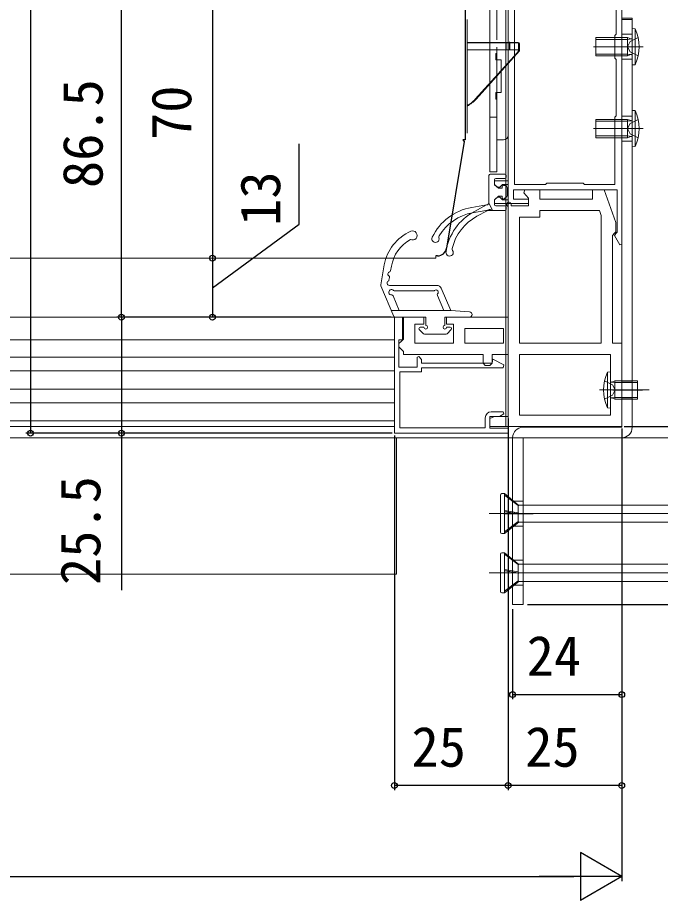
# Model space of a CAD drawing. Units: millimetres, scale not verified. Extents: x -525 to 525, y -783 to 779.
# Drawn here: x 66.8 to 208.1, y -421.9 to -227.7 of the extents above; entities that cross this region are included whole.
import ezdxf
from ezdxf.enums import TextEntityAlignment as Align

# ---------------------------------------------------------------- set-up
doc = ezdxf.new("R2010")
doc.units = ezdxf.units.MM
doc.header["$LTSCALE"] = 4
for name, color, linetype, lineweight in [('0-2_YKK_11', 211, 'Continuous', 18), ('0-4_YKK_12', 2, 'Continuous', 18), ('0-5_YKK_13', 4, 'Continuous', 18)]:
    doc.layers.add(name, color=color, linetype=linetype, lineweight=lineweight)
doc.layers.add('0-3_YKK_11E', color=7, linetype='Continuous')
doc.layers.add('0-6_YKK_D', color=6, linetype='Continuous')
doc.styles.add('ＭＳ ゴシック', font='')
doc.styles.get('ＭＳ ゴシック').set_extended_font_data('MS Gothic')

msp = doc.modelspace()

# ---------------------------------------------------------------- linework, layer by layer
at = {"layer": '0-2_YKK_11'}
for points in [[(175.354, -268.83), (175.354, -269.13), (179.154, -269.13), (179.154, -267.43), (178.097, -266.258), (178.376, -265.63), (181.654, -265.63), (181.654, -267.63), (193.254, -267.63), (193.254, -265.63), (195.754, -265.63), (198.354, -272.759), (198.354, -274.836), (198.091, -275.133), (197.654, -275.63), (197.654, -299.33), (199.654, -299.33), (199.654, -317.63)], [(199.654, -317.63), (170.654, -317.63), (170.654, -315.93), (171.654, -315.43), (174.654, -315.43), (174.654, -301.83), (171.154, -301.83), (171.154, -303.73), (170.654, -304.23), (169.654, -304.23), (169.154, -303.73), (169.154, -301.83), (151.654, -301.83), (151.654, -301.13), (151.154, -300.63), (150.654, -300.13), (150.654, -299.43), (151.154, -298.93), (151.654, -298.43), (151.654, -293.63), (156.154, -293.63), (156.154, -295.13), (154.154, -295.13), (154.154, -299.33), (162.654, -299.33), (162.654, -295.13), (161.154, -295.13), (161.154, -293.63), (174.654, -293.63), (174.654, -269.288)]]:
    msp.add_lwpolyline(points, dxfattribs=at)
for points in [[(195.154, -299.33), (195.154, -271.281), (194.734, -270.13), (181.654, -270.13), (181.654, -271.63), (177.154, -271.63), (177.154, -299.33)], [(165.154, -296.13), (173.654, -296.13), (173.654, -299.33), (165.154, -299.33)], [(177.154, -301.83), (197.154, -301.83), (197.154, -315.13), (177.154, -315.13)]]:
    msp.add_lwpolyline(points, close=True, dxfattribs=at)
msp.add_arc((174.854, -268.83), 0.5, 0.00003, 246.42184, dxfattribs=at)
at = {"layer": '0-3_YKK_11E'}
msp.add_line((159.156, -280.13), (158.754, -280.13), dxfattribs=at)
for points in [[(184.654, -201.13), (176.654, -201.13), (176.654, -200.43), (165.654, -200.43), (165.654, -203.43), (164.278, -203.43), (164.118, -203.042), (164.854, -202.305), (164.854, -200.13), (161.654, -200.13), (161.654, -209.63), (164.454, -209.63), (164.454, -208.154), (164.118, -207.817), (164.278, -207.43), (165.654, -207.43), (165.654, -208.13), (165.454, -208.412), (165.254, -208.695), (165.254, -254.63), (164.701, -254.63)], [(164.701, -254.63), (164.997, -254.978), (161.13, -278.455)]]:
    msp.add_lwpolyline(points, dxfattribs=at)
msp.add_arc((159.156, -278.13), 2, 270, 350.64702, dxfattribs=at)
at = {"layer": '0-4_YKK_12', "color": 80}
for p, q in [((197.704, -234.133), (204.204, -234.133)), ((197.704, -252.133), (204.204, -252.133)), ((204.204, -309.632), (197.704, -309.632)), ((173.704, -336.832), (180.204, -336.832)), ((173.704, -349.832), (180.204, -349.832))]:
    msp.add_line(p, q, dxfattribs=at)
at = {"layer": '0-4_YKK_12'}
for p, q in [((149.654, -293.63), (-13.846, -293.63)), ((149.654, -298.63), (-13.846, -298.63)), ((149.654, -302.43), (-13.846, -302.43)), ((149.654, -305.43), (-13.846, -305.43)), ((149.654, -309.43), (-13.846, -309.43)), ((149.654, -312.43), (-13.846, -312.43)), ((149.654, -316.43), (-13.846, -316.43)), ((-13.846, -317.63), (149.654, -317.63)), ((-321.889, -320.132), (334.217, -320.132))]:
    msp.add_line(p, q, dxfattribs=at)
at = {"layer": '0-4_YKK_12', "color": 211}
for points in [[(199.654, -211.73), (199.654, -277.562), (199.204, -277.678), (198.092, -275.675), (198.354, -275.23), (198.654, -274.93), (198.654, -265.63), (175.854, -265.63), (175.854, -267.63), (179.154, -267.63), (179.154, -268.63), (171.654, -268.63), (171.654, -267.817), (172.354, -267.23), (172.854, -267.23), (173.154, -267.53), (173.454, -267.83), (174.654, -267.83), (174.654, -264.43), (173.454, -264.43), (173.154, -264.73), (172.854, -265.03), (172.354, -265.03), (171.654, -264.442), (171.654, -263.63), (174.654, -263.63), (174.654, -207.13)], [(149.654, -293.63), (149.654, -319.13), (174.654, -319.13), (174.654, -318.03), (170.654, -318.03), (170.654, -315.43), (172.742, -315.43), (173.694, -314.88), (173.574, -314.43), (170.954, -314.43)], [(169.654, -315.73), (169.654, -317.93), (150.854, -317.93), (150.854, -305.63), (155.654, -305.63), (155.654, -304.73), (173.553, -304.73), (173.707, -304.12), (171.302, -302.82), (171.154, -303.73), (155.654, -303.73), (155.654, -302.905), (155.024, -302.276), (154.654, -302.429), (154.654, -304.63), (150.654, -304.63), (150.654, -298.63), (151.454, -298.63), (151.454, -293.63), (149.654, -293.63)]]:
    msp.add_lwpolyline(points, dxfattribs=at)
msp.add_lwpolyline([(176.054, -264.43), (176.054, -208.33), (195.454, -208.33), (195.454, -215.43), (198.454, -215.43), (198.454, -231.33), (198.154, -231.63), (198.154, -236.63), (198.454, -236.93), (198.454, -249.33), (198.154, -249.63), (198.154, -264.43), (191.454, -264.43), (191.154, -264.13), (183.154, -264.13), (182.854, -264.43)], close=True, dxfattribs=at)
msp.add_arc((170.954, -315.73), 1.3, 90.00001, 179.99999, dxfattribs=at)
at = {"layer": '0-5_YKK_13'}
for p, q in [((174.654, -317.63), (174.654, -206.63)), ((174.654, -223.63), (174.654, -253.63)), ((172.154, -225.63), (172.154, -232.58)), ((165.654, -253.13), (165.654, -228.13)), ((201.954, -238.13), (201.954, -230.13)), ((201.954, -230.13), (202.597, -230.186)), ((202.597, -230.186), (202.597, -238.073)), ((200.954, -232.509), (193.954, -232.509)), ((200.954, -232.13), (201.687, -232.388)), ((200.954, -232.13), (200.954, -236.13)), ((200.954, -232.509), (201.781, -232.398)), ((203.241, -232.13), (201.511, -232.985)), ((176.858, -233.18), (165.654, -233.18)), ((176.958, -233.28), (165.654, -233.28)), ((176.958, -234.78), (165.654, -234.78)), ((172.154, -234.23), (172.154, -261.63)), ((174.208, -233.28), (174.208, -233.18)), ((174.208, -234.78), (174.208, -233.28)), ((174.958, -234.78), (174.958, -233.08)), ((175.058, -234.78), (175.058, -233.28)), ((176.958, -233.28), (176.958, -234.696)), ((176.958, -235.28), (176.958, -234.78)), ((177.158, -235.057), (177.158, -233.48)), ((204.379, -234.13), (193.441, -234.13)), ((201.511, -232.985), (200.902, -234.13)), ((201.511, -235.275), (200.902, -234.13)), ((176.701, -235.365), (167.457, -245.631)), ((167.637, -245.631), (177.158, -235.057)), ((171.954, -237.03), (171.954, -235.63)), ((172.154, -235.63), (171.954, -235.63)), ((200.954, -235.751), (193.954, -235.751)), ((193.954, -236.13), (200.954, -236.13)), ((200.954, -235.751), (201.781, -235.861)), ((200.954, -236.13), (201.687, -235.871)), ((203.241, -236.13), (201.511, -235.275)), ((172.154, -237.03), (171.954, -237.03)), ((172.454, -237.03), (172.154, -237.03)), ((173.154, -237.03), (172.454, -237.03)), ((173.154, -244.23), (173.154, -237.03)), ((201.954, -238.13), (202.597, -238.073)), ((172.154, -244.23), (171.954, -244.23)), ((171.954, -245.63), (171.954, -244.23)), ((172.454, -244.23), (172.154, -244.23)), ((173.154, -244.23), (172.454, -244.23)), ((172.154, -245.63), (171.954, -245.63)), ((201.954, -256.13), (201.954, -248.13)), ((201.954, -248.13), (202.597, -248.186)), ((202.597, -248.186), (202.597, -256.073)), ((172.154, -249.63), (170.654, -249.63)), ((200.954, -250.13), (201.687, -250.388)), ((200.954, -250.13), (200.954, -254.13)), ((200.954, -250.509), (201.781, -250.398)), ((203.241, -250.13), (201.511, -250.985)), ((204.379, -252.13), (193.441, -252.13)), ((200.954, -250.509), (193.954, -250.509)), ((201.511, -250.985), (200.902, -252.13)), ((201.511, -253.275), (200.902, -252.13)), ((200.954, -253.751), (193.954, -253.751)), ((193.954, -254.13), (200.954, -254.13)), ((200.954, -253.751), (201.781, -253.861)), ((200.954, -254.13), (201.687, -253.871)), ((203.241, -254.13), (201.511, -253.275)), ((173.654, -254.63), (172.154, -254.63)), ((201.954, -256.13), (202.597, -256.073)), ((172.154, -261.63), (170.654, -261.63)), ((170.454, -268.43), (170.454, -262.43)), ((170.454, -268.43), (170.454, -262.43)), ((170.754, -262.13), (173.954, -262.13)), ((170.754, -262.13), (173.954, -262.13)), ((171.654, -263.43), (171.654, -264.48)), ((171.654, -263.43), (171.654, -264.48)), ((173.954, -263.13), (171.954, -263.13)), ((173.954, -263.13), (171.954, -263.13)), ((174.254, -262.43), (174.254, -262.83)), ((174.254, -262.43), (174.254, -262.83)), ((171.654, -264.48), (172.554, -265.23)), ((171.654, -264.48), (172.554, -265.23)), ((172.554, -265.23), (173.354, -265.23)), ((172.554, -265.23), (173.354, -265.23)), ((173.354, -264.93), (173.354, -265.23)), ((173.354, -264.93), (173.354, -265.23)), ((173.654, -264.63), (173.954, -264.63)), ((173.654, -264.63), (173.954, -264.63)), ((174.454, -265.13), (174.454, -266.83)), ((174.454, -265.13), (174.454, -266.83)), ((171.654, -267.78), (172.554, -267.03)), ((171.654, -267.78), (172.554, -267.03)), ((171.654, -267.78), (171.654, -268.83)), ((171.654, -267.78), (171.654, -268.83)), ((172.554, -267.03), (173.354, -267.03)), ((172.554, -267.03), (173.354, -267.03)), ((173.354, -267.03), (173.354, -267.33)), ((173.354, -267.03), (173.354, -267.33)), ((173.866, -267.542), (174.366, -267.042)), ((173.866, -267.542), (174.366, -267.042)), ((169.954, -268.93), (166.66, -269.469)), ((169.954, -268.93), (167.26, -270.362)), ((170.454, -268.43), (171.254, -270.13)), ((170.454, -268.43), (171.254, -270.13)), ((171.954, -269.13), (173.954, -269.13)), ((171.954, -269.13), (173.954, -269.13)), ((174.254, -269.43), (174.254, -269.83)), ((174.254, -269.43), (174.254, -269.83)), ((169.76, -270.134), (166.871, -270.65)), ((170.046, -270.24), (167.823, -271.422)), ((173.954, -270.13), (169.813, -270.13)), ((170.327, -270.021), (170.515, -269.952)), ((173.954, -270.13), (171.128, -270.13)), ((158.754, -280.63), (-13.846, -280.63)), ((158.754, -280.63), (158.754, -280.13)), ((146.659, -286.516), (147.432, -282.13)), ((146.659, -286.516), (147.432, -282.13)), ((148.833, -283.399), (149.008, -282.408)), ((148.833, -283.399), (149.008, -282.408)), ((148.466, -285.48), (148.575, -284.86)), ((148.466, -285.48), (148.575, -284.86)), ((146.678, -286.686), (149.576, -293.448)), ((146.678, -286.686), (149.576, -293.448)), ((159.037, -286.63), (148.554, -286.63)), ((159.037, -286.63), (148.554, -286.63)), ((162.054, -292.13), (159.957, -287.236)), ((162.054, -292.13), (159.957, -287.236)), ((149.372, -288.909), (150.752, -292.13)), ((149.372, -288.909), (150.752, -292.13)), ((149.708, -287.83), (158.287, -287.83)), ((149.708, -287.83), (158.287, -287.83)), ((159.109, -288.811), (160.531, -292.13)), ((159.109, -288.811), (160.531, -292.13)), ((162.054, -292.13), (149.011, -292.13)), ((162.054, -292.13), (149.011, -292.13)), ((162.054, -292.13), (166.198, -292.431)), ((162.054, -292.13), (166.198, -292.431)), ((156.554, -293.63), (149.852, -293.63)), ((156.554, -293.63), (149.852, -293.63)), ((156.554, -293.63), (156.554, -295.43)), ((156.554, -293.63), (156.554, -295.43)), ((160.754, -293.63), (160.754, -295.43)), ((166.154, -293.63), (160.754, -293.63)), ((160.754, -293.63), (160.754, -295.43)), ((166.154, -293.63), (160.754, -293.63)), ((155.142, -296.342), (156.042, -297.242)), ((155.142, -296.342), (156.042, -297.242)), ((156.154, -295.83), (155.354, -295.83)), ((156.154, -295.83), (155.354, -295.83)), ((161.954, -295.83), (161.154, -295.83)), ((161.954, -295.83), (161.154, -295.83)), ((162.166, -296.342), (161.266, -297.242)), ((162.166, -296.342), (161.266, -297.242)), ((161.054, -297.33), (156.254, -297.33)), ((161.054, -297.33), (156.254, -297.33)), ((197.154, -305.629), (196.511, -305.685)), ((196.511, -305.685), (196.511, -313.573)), ((197.154, -313.629), (197.154, -305.629)), ((195.867, -307.629), (197.597, -308.484)), ((198.154, -308.008), (197.327, -307.897)), ((198.154, -307.629), (197.42, -307.888)), ((197.597, -308.484), (198.206, -309.629)), ((198.154, -307.629), (198.154, -311.629)), ((198.154, -308.008), (203.154, -308.008)), ((194.728, -309.629), (205.667, -309.629)), ((197.597, -310.774), (198.206, -309.629)), ((195.867, -311.629), (197.597, -310.774)), ((198.154, -311.25), (197.327, -311.361)), ((198.154, -311.629), (197.42, -311.37)), ((198.154, -311.25), (203.154, -311.25)), ((203.154, -311.629), (198.154, -311.629)), ((197.154, -313.629), (196.511, -313.573)), ((-13.846, -320.137), (150.154, -320.137)), ((150.154, -320.137), (150.154, -350.137)), ((173.008, -340.929), (173.008, -332.729)), ((173.908, -332.429), (173.308, -332.429)), ((173.908, -332.429), (173.908, -341.229)), ((173.908, -332.429), (177.024, -335.044)), ((173.908, -332.745), (176.852, -335.037)), ((176.852, -335.037), (177.024, -335.044)), ((176.852, -336.66), (176.852, -335.037)), ((211.008, -334.929), (176.887, -334.929)), ((170.508, -336.829), (275.508, -336.829)), ((173.908, -336.117), (176.852, -336.66)), ((177.024, -336.885), (173.908, -336.36)), ((173.908, -336.436), (176.852, -336.876)), ((176.852, -336.66), (177.024, -336.885)), ((176.852, -338.579), (176.852, -336.876)), ((176.852, -336.876), (177.024, -336.885)), ((173.908, -340.852), (176.852, -338.579)), ((173.908, -341.229), (177.024, -338.729)), ((177.024, -338.729), (176.852, -338.579)), ((177.024, -338.729), (211.008, -338.729)), ((173.308, -341.229), (173.908, -341.229)), ((173.908, -345.429), (173.308, -345.429)), ((173.908, -345.429), (173.908, -354.229)), ((173.908, -345.429), (177.024, -348.044)), ((173.008, -353.929), (173.008, -345.729)), ((173.908, -345.745), (176.852, -348.037)), ((173.908, -349.117), (176.852, -349.66)), ((177.024, -349.885), (173.908, -349.36)), ((173.908, -349.436), (176.852, -349.876)), ((176.852, -348.037), (177.024, -348.044)), ((176.852, -349.66), (176.852, -348.037)), ((211.008, -347.929), (176.887, -347.929)), ((-13.846, -350.137), (150.154, -350.137)), ((170.508, -349.829), (275.508, -349.829)), ((176.852, -349.66), (177.024, -349.885)), ((176.852, -351.579), (176.852, -349.876)), ((176.852, -349.876), (177.024, -349.885)), ((173.908, -353.852), (176.852, -351.579)), ((173.908, -354.229), (177.024, -351.729)), ((177.024, -351.729), (176.852, -351.579)), ((177.024, -351.729), (211.008, -351.729)), ((173.308, -354.229), (173.908, -354.229))]:
    msp.add_line(p, q, dxfattribs=at)
at = {"layer": '0-5_YKK_13', "color": 80}
for p, q in [((199.654, -227.833), (199.654, -317.832)), ((201.954, -228.133), (199.654, -228.133)), ((199.654, -231.383), (201.954, -231.383)), ((199.654, -236.883), (201.954, -236.883)), ((199.654, -249.383), (201.954, -249.383)), ((199.654, -254.883), (201.954, -254.883)), ((201.954, -307.632), (199.654, -307.632)), ((201.954, -307.932), (199.654, -307.932)), ((201.954, -311.332), (199.654, -311.332)), ((201.954, -311.632), (199.654, -311.632)), ((199.654, -317.832), (177.954, -317.832)), ((175.654, -320.132), (175.654, -356.832)), ((177.954, -320.132), (177.954, -356.832)), ((199.654, -320.132), (177.954, -320.132)), ((175.654, -334.082), (177.954, -334.082)), ((175.654, -339.582), (177.954, -339.582)), ((175.654, -347.082), (177.954, -347.082)), ((175.654, -352.582), (177.954, -352.582)), ((175.654, -356.832), (177.954, -356.832))]:
    msp.add_line(p, q, dxfattribs=at)
at = {"layer": '0-5_YKK_13'}
for points in [[(173.181, -206.346), (170.654, -219.487), (170.654, -261.63)], [(174.654, -206.63), (174.154, -206.63), (174.154, -317.63)], [(193.954, -236.13), (193.954, -232.13), (200.954, -232.13)], [(193.954, -254.13), (193.954, -250.13), (200.954, -250.13)], [(203.154, -311.629), (203.154, -307.629), (198.154, -307.629)]]:
    msp.add_lwpolyline(points, dxfattribs=at)
at = {"layer": '0-5_YKK_13', "color": 80}
msp.add_lwpolyline([(199.654, -227.833), (201.954, -227.833), (201.954, -317.832)], dxfattribs=at)
at = {"layer": '0-5_YKK_13'}
for centre, radius, start, end in [((193.954, -234.13), 9.5, 335.47227, 24.52773), ((201.754, -232.2), 0.2, 250.57815, 0), ((175.958, -234.696), 1, 318, 0), ((176.858, -233.48), 0.3, 0, 90), ((201.754, -236.06), 0.2, 0, 109.42185), ((162.138, -240.68), 7.4, 298.37033, 317.99999), ((161.958, -240.68), 7.4, 299.96718, 317.99999), ((193.954, -252.13), 9.5, 335.47227, 24.52773), ((201.754, -250.2), 0.2, 250.57815, 0), ((173.654, -253.63), 1, 270, 0), ((201.754, -254.06), 0.2, 0, 109.42185), ((170.754, -262.43), 0.3, 90, 180), ((170.754, -262.43), 0.3, 90, 180), ((171.954, -263.43), 0.3, 90, 180), ((171.954, -263.43), 0.3, 90, 180), ((173.954, -262.43), 0.3, 0, 90), ((173.954, -262.43), 0.3, 0, 90), ((173.954, -262.83), 0.3, 270, 0), ((173.954, -262.83), 0.3, 270, 0), ((173.654, -264.93), 0.3, 90, 180), ((173.654, -264.93), 0.3, 90, 180), ((173.954, -265.13), 0.5, 0, 90), ((173.954, -265.13), 0.5, 0, 90), ((173.654, -267.33), 0.3, 180, 315), ((173.654, -267.33), 0.3, 180, 315), ((174.154, -266.83), 0.3, 315, 0), ((174.154, -266.83), 0.3, 315, 0), ((168.769, -281.282), 12, 100.12467, 154.01833), ((169.954, -268.43), 0.5, 270, 0), ((169.954, -268.43), 0.5, 270, 0), ((171.954, -268.83), 0.3, 180, 270), ((171.954, -268.83), 0.3, 180, 270), ((173.954, -269.43), 0.3, 0, 90), ((173.954, -269.43), 0.3, 0, 90), ((173.954, -269.83), 0.3, 270, 0), ((173.954, -269.83), 0.3, 270, 0), ((168.769, -281.282), 10.8, 100.12467, 149.01252), ((172.894, -280.957), 12, 118, 171.89366), ((172.894, -280.957), 10.8, 118, 166.88785), ((170.464, -270.396), 0.4, 110, 142.95752), ((170.652, -270.328), 0.4, 54.8499, 110), ((171.128, -269.83), 0.3, 214.8499, 270), ((157.28, -283.867), 10, 113.75837, 170), ((157.28, -283.867), 10, 113.75837, 170), ((153.654, -275.63), 1, 243.21957, 113.75837), ((153.654, -275.63), 1, 243.21957, 113.75837), ((157.28, -283.867), 8.4, 119.03194, 170), ((157.28, -283.867), 8.4, 119.03194, 170), ((158.701, -276.375), 0.8, 154.01833, 17.75478), ((159.94, -275.979), 0.5, 149.01252, 197.75478), ((161.805, -279.378), 0.8, 171.89366, 35.63011), ((162.862, -278.621), 0.5, 166.88785, 215.63011), ((148.537, -283.347), 0.3, 282.02432, 350), ((148.537, -283.347), 0.3, 282.02432, 350), ((148.704, -284.13), 0.5, 102.02432, 237.97569), ((148.704, -284.13), 0.5, 102.02432, 237.97569), ((148.28, -284.808), 0.3, 350, 57.97569), ((148.28, -284.808), 0.3, 350, 57.97569), ((146.954, -286.568), 0.3, 170, 203.19859), ((146.954, -286.568), 0.3, 170, 203.19859), ((148.554, -286.13), 0.5, 118.64194, 270), ((148.554, -286.13), 0.5, 118.64194, 270), ((148.171, -285.427), 0.3, 298.64194, 350), ((148.171, -285.427), 0.3, 298.64194, 350), ((159.037, -287.63), 1, 23.19859, 90), ((159.037, -287.63), 1, 23.19859, 90), ((149.038, -288.13), 0.6, 41.81031, 273.72737), ((149.038, -288.13), 0.6, 41.81031, 273.72737), ((149.096, -289.028), 0.3, 23.19859, 93.72737), ((149.096, -289.028), 0.3, 23.19859, 93.72737), ((149.708, -287.53), 0.3, 221.81031, 270), ((149.708, -287.53), 0.3, 221.81031, 270), ((158.287, -287.53), 0.3, 270, 311.40962), ((158.287, -287.53), 0.3, 270, 311.40962), ((158.817, -288.13), 0.5, 315.2229, 131.40962), ((158.817, -288.13), 0.5, 315.2229, 131.40962), ((159.384, -288.693), 0.3, 135.2229, 203.19859), ((159.384, -288.693), 0.3, 135.2229, 203.19859), ((166.154, -293.03), 0.6, 270, 85.83713), ((166.154, -293.03), 0.6, 270, 85.83713), ((149.852, -293.33), 0.3, 203.19859, 270), ((149.852, -293.33), 0.3, 203.19859, 270), ((155.354, -296.13), 0.3, 90, 225), ((155.354, -296.13), 0.3, 90, 225), ((156.554, -295.83), 0.4, 180, 90), ((156.554, -295.83), 0.4, 180, 90), ((160.754, -295.83), 0.4, 90, 360), ((160.754, -295.83), 0.4, 90, 360), ((161.954, -296.13), 0.3, 315, 90), ((161.954, -296.13), 0.3, 315, 90), ((156.254, -297.03), 0.3, 225, 270), ((156.254, -297.03), 0.3, 225, 270), ((161.054, -297.03), 0.3, 270, 315), ((161.054, -297.03), 0.3, 270, 315), ((205.154, -309.629), 9.5, 155.47227, 204.52773), ((197.354, -307.699), 0.2, 180, 289.42185), ((197.354, -311.559), 0.2, 70.57815, 180), ((173.308, -332.729), 0.3, 90, 180), ((173.308, -340.929), 0.3, 180, 270), ((173.308, -345.729), 0.3, 90, 180), ((173.308, -353.929), 0.3, 180, 270)]:
    msp.add_arc(centre, radius, start, end, dxfattribs=at)
at = {"layer": '0-5_YKK_13', "color": 80}
for centre, start, end in [((177.954, -320.132), 90, 180), ((199.654, -317.832), 270, 0)]:
    msp.add_arc(centre, 2.3, start, end, dxfattribs=at)
at = {"layer": '0-6_YKK_D'}
for p, q in [((69.654, -207.13), (69.654, -319.13)), ((89.654, -293.63), (89.654, -207.13)), ((109.654, -210.63), (109.654, -280.63)), ((109.654, -280.63), (109.654, -293.63)), ((148.954, -293.63), (88.654, -293.63)), ((174.654, -315.93), (174.654, -397.632)), ((174.654, -315.93), (174.654, -397.632)), ((199.654, -318.13), (199.654, -417.632)), ((199.654, -318.13), (199.654, -377.632)), ((199.654, -318.13), (199.654, -397.632)), ((200.154, -317.63), (293.654, -317.63)), ((200.154, -317.63), (293.654, -317.63)), ((149.154, -319.13), (68.654, -319.13)), ((149.154, -319.13), (88.654, -319.13)), ((149.654, -319.63), (149.654, -397.632)), ((178.954, -356.832), (293.654, -356.832)), ((175.654, -357.832), (175.654, -377.632)), ((175.654, -376.632), (199.654, -376.632)), ((174.654, -396.632), (149.654, -396.632)), ((199.654, -396.632), (174.654, -396.632)), ((199.654, -416.632), (190.561, -411.382)), ((190.561, -411.382), (190.561, -421.882)), ((-219.846, -416.632), (189.154, -416.632)), ((199.654, -416.632), (181.467, -416.632)), ((199.654, -416.632), (190.561, -421.882))]:
    msp.add_line(p, q, dxfattribs=at)
for points in [[(109.654, -287.13), (128.703, -273.182), (128.703, -255.454)], [(89.654, -293.63), (89.654, -319.13), (89.654, -353.634)]]:
    msp.add_lwpolyline(points, dxfattribs=at)
for centre in [(109.654, -280.63), (109.654, -280.63), (89.654, -293.63), (89.654, -293.63), (109.654, -293.63), (69.654, -319.13), (89.654, -319.13), (175.654, -376.632), (199.654, -376.632), (149.654, -396.632), (174.654, -396.632), (174.654, -396.632), (199.654, -396.632)]:
    msp.add_circle(centre, 0.637, dxfattribs=at)

# ---------------------------------------------------------------- texts
at = {"layer": '0-6_YKK_D', "style": 'ＭＳ ゴシック'}
for s, p in [('86.5', (88.154, -265.209)), ('70', (107.654, -254.63)), ('13', (127.203, -273.523)), ('25.5', (87.654, -352.52))]:
    msp.add_text(s, height=8.798, rotation=90, dxfattribs=at).set_placement(p, align=Align.BOTTOM_LEFT)
for s, p in [('24', (178.756, -375.132)), ('25', (153.427, -395.132)), ('25', (178.427, -395.132))]:
    msp.add_text(s, height=8.798, dxfattribs=at).set_placement(p, align=Align.BOTTOM_LEFT)

doc.saveas('drawing.dxf')
